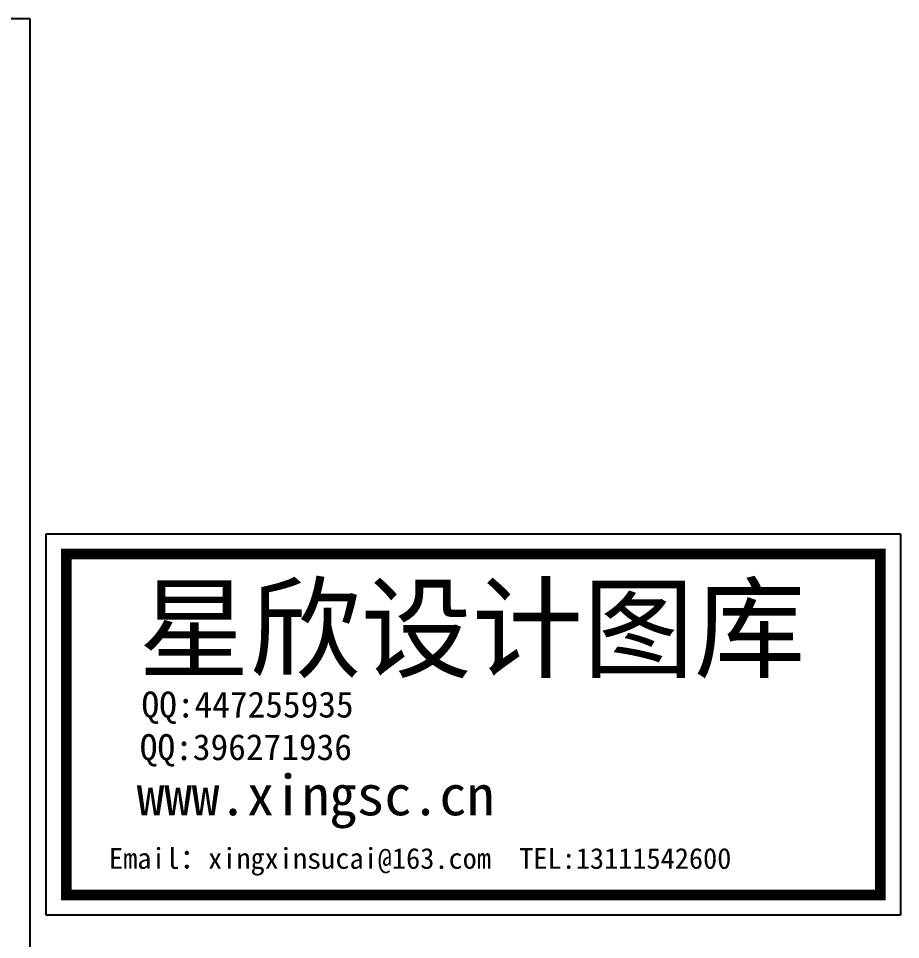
# Model space of a CAD drawing. Extents: x 385 to 3225, y -5 to 1635.
# Drawn here: x 2590.7 to 2923.3, y 1287.6 to 1635 of the extents above; entities that cross this region are included whole.
import ezdxf

# ---------------------------------------------------------------- set-up
doc = ezdxf.new("R2010")
doc.units = 0
doc.header["$LTSCALE"] = 30
doc.header["$MEASUREMENT"] = 0
doc.layers.get('0').update_dxf_attribs({"linetype": 'CONTINUOUS'})
doc.layers.add('PUB_DIM', color=3, linetype='CONTINUOUS')
doc.styles.add('163', font='SimSun.ttf', dxfattribs={"width": 0.99})

# ---------------------------------------------------------------- blocks, each defined once
blk = doc.blocks.new('星欣设计图库02')
at = {"color": 5}
for p, q in [((0, 0), (0, 35969)), ((0, 35969), (80528, 35969)), ((80528, 35969), (80528, 0)), ((80528, 0), (0, 0))]:
    blk.add_line(p, q, dxfattribs=at)
at = {"color": 5, "const_width": 1008}
blk.add_lwpolyline([(1909, 1909), (1909, 34060), (78618, 34060), (78618, 1909), (1909, 1909)], dxfattribs=at)
at = {"color": 1, "style": '163'}
for s, height, p in [('星欣设计图库', 7680, (8697, 23212)), ('QQ:447255935', 2449.44, (8982, 18644)), ('QQ:396271936', 2449.44, (8821, 14628)), ('www.xingsc.cn', 3810.24, (8535, 9428)), ('Email：xingxinsucai@163.com  TEL:13111542600', 1959.55, (5919, 4381))]:
    blk.add_text(s, height=height, dxfattribs=at).set_placement(p)

msp = doc.modelspace()

# ---------------------------------------------------------------- linework, layer by layer
for p, q in [((2015, 1635), (2595, 1635)), ((2595, 1635), (2595, 1225))]:
    msp.add_line(p, q)

# ---------------------------------------------------------------- block references
at = {"layer": 'PUB_DIM', "xscale": 0.004000000015366822, "yscale": 0.004000000000814907, "zscale": 0.004}
msp.add_blockref('星欣设计图库02', (2601.15, 1296.77), dxfattribs=at)

doc.saveas('drawing.dxf')
